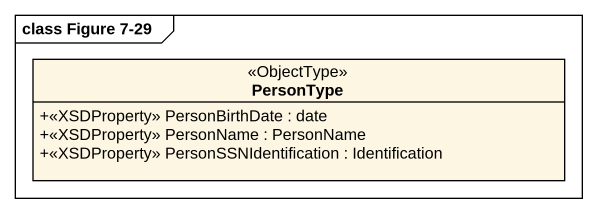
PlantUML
@startuml
mainframe class Figure 7-29
hide circle
hide empty members
skinparam classAttributeIconSize 0
class PersonType <<ObjectType>> {
  +<<XSDProperty>> PersonBirthDate : date
  +<<XSDProperty>> PersonName : PersonName
  +<<XSDProperty>> PersonSSNIdentification : Identification
}
@enduml
